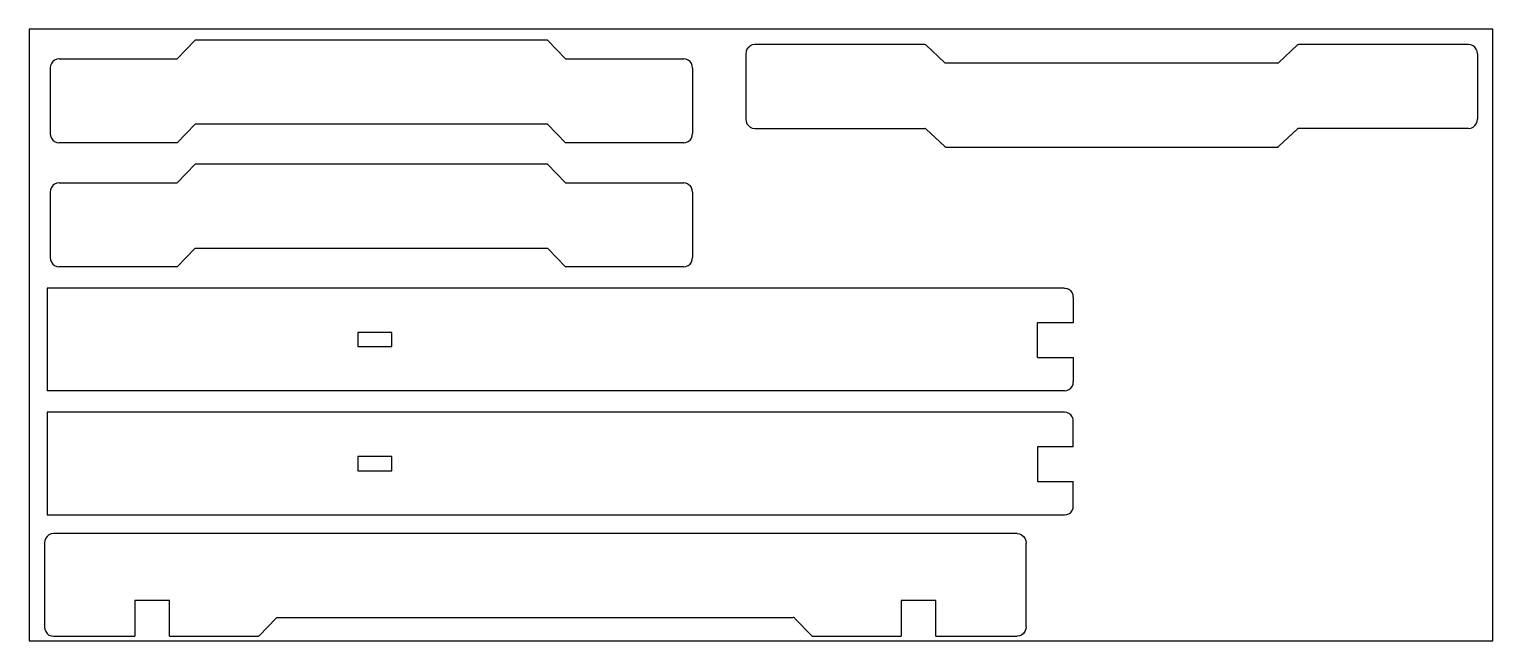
# Model space of a CAD drawing. Extents: x -804 to 238, y -69 to 366.
import ezdxf

# ---------------------------------------------------------------- set-up
doc = ezdxf.new("R2010")
doc.units = 0
doc.layers.get('0').update_dxf_attribs({"linetype": 'CONTINUOUS'})

msp = doc.modelspace()

# ---------------------------------------------------------------- linework, layer by layer
for p, q in [((-803.7, 365.9), (-803.7, -69.1)), ((237.7, 365.9), (-803.7, 365.9)), ((237.7, -69.1), (237.7, 365.9)), ((-698.4, 344.9), (-685.7, 358.2)), ((-434.9, 358.2), (-685.7, 358.2)), ((-434.9, 358.2), (-422.2, 344.9)), ((-292, 353.2), (-290.7, 354.2)), ((-289.2, 354.9), (-290.7, 354.2)), ((-287.5, 355.1), (-289.2, 354.9)), ((-166.5, 355.1), (-287.5, 355.1)), ((-166.5, 355.1), (-166.1, 355.1)), ((-166.1, 355.1), (-165.8, 354.9)), ((-165.8, 354.9), (-165.4, 354.6)), ((-152.5, 342.3), (-165.4, 354.6)), ((98.4, 354.6), (85.5, 342.3)), ((98.4, 354.6), (98.7, 354.9)), ((98.7, 354.9), (99.1, 355.1)), ((99.1, 355.1), (99.5, 355.1)), ((220.5, 355.1), (99.5, 355.1)), ((222.1, 354.9), (220.5, 355.1)), ((223.7, 354.2), (222.1, 354.9)), ((225, 353.2), (223.7, 354.2)), ((-785.7, 344), (-787, 342.9)), ((-784.2, 344.7), (-785.7, 344)), ((-782.5, 344.9), (-784.2, 344.7)), ((-782.5, 344.9), (-698.4, 344.9)), ((-422.2, 344.9), (-338, 344.9)), ((-336.4, 344.7), (-338, 344.9)), ((-334.8, 344), (-336.4, 344.7)), ((-333.5, 342.9), (-334.8, 344)), ((-293.6, 350.2), (-293.9, 348.5)), ((-293.9, 348.5), (-293.9, 302)), ((-293, 351.8), (-293.6, 350.2)), ((-292, 353.2), (-293, 351.8)), ((226, 351.8), (225, 353.2)), ((226.6, 350.2), (226, 351.8)), ((226.8, 348.5), (226.6, 350.2)), ((226.8, 348.5), (226.8, 302)), ((-788.7, 340), (-788.9, 338.3)), ((-788.9, 338.3), (-788.9, 291.8)), ((-788, 341.6), (-788.7, 340)), ((-787, 342.9), (-788, 341.6)), ((-332.5, 341.6), (-333.5, 342.9)), ((-331.9, 340), (-332.5, 341.6)), ((-331.7, 338.3), (-331.9, 340)), ((-331.7, 338.3), (-331.7, 291.8)), ((-152.5, 342.3), (-152.2, 342.1)), ((-152.2, 342.1), (-151.8, 341.9)), ((-151.8, 341.9), (-151.4, 341.8)), ((84.4, 341.8), (-151.4, 341.8)), ((84.4, 341.8), (84.8, 341.9)), ((84.8, 341.9), (85.2, 342.1)), ((85.2, 342.1), (85.5, 342.3)), ((-788.9, 291.8), (-788.7, 290.1)), ((-698.4, 285.1), (-685.7, 298.4)), ((-434.9, 298.4), (-685.7, 298.4)), ((-422.2, 285.1), (-434.9, 298.4)), ((-331.9, 290.1), (-331.7, 291.8)), ((-293.9, 302), (-293.6, 300.3)), ((-293.6, 300.3), (-293, 298.7)), ((-293, 298.7), (-292, 297.3)), ((-292, 297.3), (-290.7, 296.3)), ((-290.7, 296.3), (-289.2, 295.6)), ((-289.2, 295.6), (-287.5, 295.4)), ((-287.5, 295.4), (-166.5, 295.4)), ((-166.1, 295.3), (-166.5, 295.4)), ((-165.8, 295.1), (-166.1, 295.3)), ((-165.4, 294.9), (-165.8, 295.1)), ((-152.5, 282.6), (-165.4, 294.9)), ((98.4, 294.9), (85.5, 282.6)), ((98.7, 295.1), (98.4, 294.9)), ((99.1, 295.3), (98.7, 295.1)), ((99.5, 295.4), (99.1, 295.3)), ((220.5, 295.4), (99.5, 295.4)), ((220.5, 295.4), (222.1, 295.6)), ((222.1, 295.6), (223.7, 296.3)), ((223.7, 296.3), (225, 297.3)), ((225, 297.3), (226, 298.7)), ((226, 298.7), (226.6, 300.3)), ((226.6, 300.3), (226.8, 302)), ((-788.7, 290.1), (-788, 288.5)), ((-788, 288.5), (-787, 287.1)), ((-787, 287.1), (-785.7, 286)), ((-785.7, 286), (-784.2, 285.4)), ((-784.2, 285.4), (-782.5, 285.1)), ((-698.4, 285.1), (-782.5, 285.1)), ((-338, 285.1), (-422.2, 285.1)), ((-338, 285.1), (-336.4, 285.4)), ((-336.4, 285.4), (-334.8, 286)), ((-334.8, 286), (-333.5, 287.1)), ((-333.5, 287.1), (-332.5, 288.5)), ((-332.5, 288.5), (-331.9, 290.1)), ((-152.2, 282.3), (-152.5, 282.6)), ((-151.8, 282.1), (-152.2, 282.3)), ((-151.4, 282.1), (-151.8, 282.1)), ((-151.4, 282.1), (84.4, 282.1)), ((84.8, 282.1), (84.4, 282.1)), ((84.8, 282.1), (85.2, 282.3)), ((85.2, 282.3), (85.5, 282.6)), ((-698.4, 256.6), (-685.7, 269.9)), ((-434.9, 269.9), (-685.7, 269.9)), ((-434.9, 269.9), (-422.2, 256.6)), ((-788.7, 251.7), (-788.9, 250)), ((-788.9, 250), (-788.9, 203.5)), ((-788, 253.3), (-788.7, 251.7)), ((-787, 254.7), (-788, 253.3)), ((-785.7, 255.7), (-787, 254.7)), ((-784.2, 256.4), (-785.7, 255.7)), ((-782.5, 256.6), (-784.2, 256.4)), ((-782.5, 256.6), (-698.4, 256.6)), ((-422.2, 256.6), (-338, 256.6)), ((-336.4, 256.4), (-338, 256.6)), ((-334.8, 255.7), (-336.4, 256.4)), ((-334.8, 255.7), (-333.5, 254.7)), ((-332.5, 253.3), (-333.5, 254.7)), ((-331.9, 251.7), (-332.5, 253.3)), ((-331.7, 250), (-331.9, 251.7)), ((-331.7, 250), (-331.7, 203.5)), ((-698.4, 196.9), (-685.7, 210.2)), ((-685.7, 210.2), (-434.9, 210.2)), ((-422.2, 196.9), (-434.9, 210.2)), ((-788.9, 203.5), (-788.7, 201.8)), ((-788.7, 201.8), (-788, 200.2)), ((-788, 200.2), (-787, 198.8)), ((-787, 198.8), (-785.7, 197.8)), ((-334.8, 197.8), (-333.5, 198.8)), ((-333.5, 198.8), (-332.5, 200.2)), ((-332.5, 200.2), (-331.9, 201.8)), ((-331.9, 201.8), (-331.7, 203.5)), ((-785.7, 197.8), (-784.2, 197.1)), ((-784.2, 197.1), (-782.5, 196.9)), ((-698.4, 196.9), (-782.5, 196.9)), ((-338, 196.9), (-422.2, 196.9)), ((-338, 196.9), (-336.4, 197.1)), ((-336.4, 197.1), (-334.8, 197.8)), ((-791, 181.6), (-791, 108.6)), ((-67.1, 181.6), (-791, 181.6)), ((-67.1, 181.6), (-65.5, 181.4)), ((-63.9, 180.8), (-65.5, 181.4)), ((-62.6, 179.8), (-63.9, 180.8)), ((-61.6, 178.5), (-62.6, 179.8)), ((-61, 176.9), (-61.6, 178.5)), ((-60.8, 175.3), (-61, 176.9)), ((-60.8, 175.3), (-60.8, 157)), ((-86.2, 132.4), (-86.2, 157)), ((-60.8, 157), (-86.2, 157)), ((-569.9, 150.2), (-569.9, 140.1)), ((-545.8, 150.2), (-569.9, 150.2)), ((-545.8, 140.1), (-545.8, 150.2)), ((-569.9, 140.1), (-545.8, 140.1)), ((-86.2, 132.4), (-60.8, 132.4)), ((-60.8, 132.4), (-60.8, 115)), ((-61, 113.3), (-60.8, 115)), ((-67.1, 108.6), (-791, 108.6)), ((-67.1, 108.6), (-65.5, 108.8)), ((-65.5, 108.8), (-63.9, 109.5)), ((-63.9, 109.5), (-62.6, 110.5)), ((-62.6, 110.5), (-61.6, 111.8)), ((-61.6, 111.8), (-61, 113.3)), ((-791, 93.4), (-791, 20.4)), ((-67.1, 93.4), (-791, 93.4)), ((-65.5, 93.2), (-67.1, 93.4)), ((-63.9, 92.5), (-65.5, 93.2)), ((-62.6, 91.5), (-63.9, 92.5)), ((-61.6, 90.2), (-62.6, 91.5)), ((-61, 88.7), (-61.6, 90.2)), ((-60.8, 87), (-61, 88.7)), ((-60.8, 68.8), (-60.8, 87)), ((-86.2, 68.8), (-86.2, 44.2)), ((-60.8, 68.8), (-86.2, 68.8)), ((-569.9, 62), (-569.9, 51.8)), ((-545.8, 62), (-569.9, 62)), ((-545.8, 51.8), (-545.8, 62)), ((-569.9, 51.8), (-545.8, 51.8)), ((-86.2, 44.2), (-60.8, 44.2)), ((-60.8, 26.7), (-60.8, 44.2)), ((-65.5, 20.6), (-63.9, 21.2)), ((-63.9, 21.2), (-62.6, 22.2)), ((-62.6, 22.2), (-61.6, 23.5)), ((-61.6, 23.5), (-61, 25.1)), ((-61, 25.1), (-60.8, 26.7)), ((-791, 20.4), (-67.1, 20.4)), ((-67.1, 20.4), (-65.5, 20.6)), ((-792.7, 2.2), (-792.9, 0.4)), ((-792.9, 0.4), (-792.9, -59.3)), ((-792, 3.8), (-792.7, 2.2)), ((-791, 5.1), (-792, 3.8)), ((-789.7, 6.2), (-791, 5.1)), ((-788.2, 6.9), (-789.7, 6.2)), ((-786.5, 7.1), (-788.2, 6.9)), ((-100.7, 7.1), (-786.5, 7.1)), ((-100.7, 7.1), (-99.1, 6.9)), ((-99.1, 6.9), (-97.6, 6.2)), ((-97.6, 6.2), (-96.2, 5.1)), ((-96.2, 5.1), (-95.2, 3.8)), ((-95.2, 3.8), (-94.6, 2.2)), ((-94.6, 2.2), (-94.4, 0.4)), ((-94.4, -59.3), (-94.4, 0.4)), ((-704, -40.5), (-728.6, -40.5)), ((-728.6, -40.5), (-728.6, -65.9)), ((-704, -65.9), (-704, -40.5)), ((-183.3, -40.5), (-183.3, -65.9)), ((-158.7, -40.5), (-183.3, -40.5)), ((-158.7, -65.9), (-158.7, -40.5)), ((-792.9, -59.3), (-792.7, -61)), ((-792.7, -61), (-792, -62.6)), ((-640, -65.5), (-628.2, -53.2)), ((-628.2, -53.2), (-627.9, -52.9)), ((-627.9, -52.9), (-627.5, -52.7)), ((-627.5, -52.7), (-627.1, -52.7)), ((-627.1, -52.7), (-260.1, -52.7)), ((-259.7, -52.7), (-260.1, -52.7)), ((-259.3, -52.9), (-259.7, -52.7)), ((-259, -53.2), (-259.3, -52.9)), ((-259, -53.2), (-247.2, -65.5)), ((-94.6, -61), (-95.2, -62.6)), ((-94.4, -59.3), (-94.6, -61)), ((-803.7, -69.1), (237.7, -69.1)), ((-792, -62.6), (-791, -64)), ((-791, -64), (-789.7, -65.1)), ((-789.7, -65.1), (-788.2, -65.7)), ((-788.2, -65.7), (-786.5, -65.9)), ((-786.5, -65.9), (-728.6, -65.9)), ((-704, -65.9), (-641.1, -65.9)), ((-641.1, -65.9), (-640.7, -65.9)), ((-640.7, -65.9), (-640.3, -65.7)), ((-640.3, -65.7), (-640, -65.5)), ((-247.2, -65.5), (-246.9, -65.7)), ((-246.9, -65.7), (-246.5, -65.9)), ((-246.5, -65.9), (-246.1, -65.9)), ((-246.1, -65.9), (-183.3, -65.9)), ((-158.7, -65.9), (-100.7, -65.9)), ((-99.1, -65.7), (-100.7, -65.9)), ((-97.6, -65.1), (-99.1, -65.7)), ((-96.2, -64), (-97.6, -65.1)), ((-95.2, -62.6), (-96.2, -64))]:
    msp.add_line(p, q)

doc.saveas('drawing.dxf')
